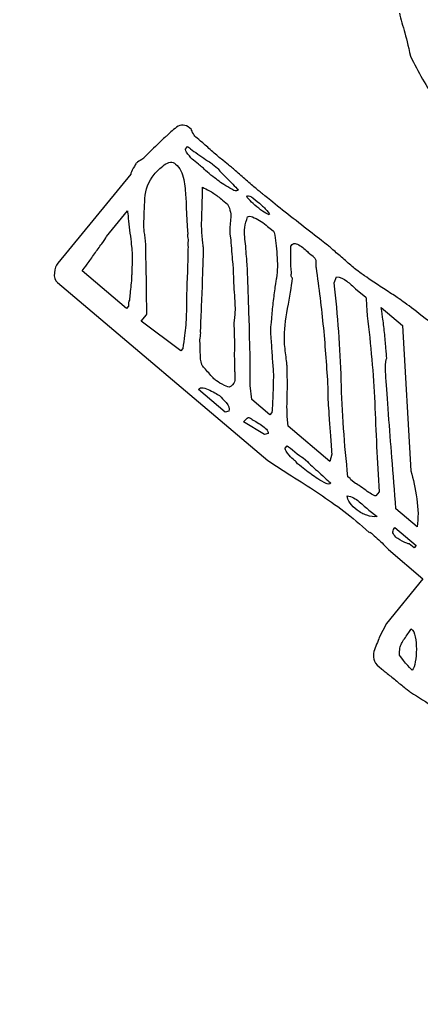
# Model space of a CAD drawing. Extents: x -2 to 298, y -310 to -70.
# Drawn here: x 220.3 to 223.46, y -159.84 to -152.18 of the extents above; entities that cross this region are included whole.
import ezdxf

# ---------------------------------------------------------------- set-up
doc = ezdxf.new("R2010")
doc.units = 0
doc.header["$MEASUREMENT"] = 0
doc.layers.add('ETCH', color=7, linetype='CONTINUOUS')

msp = doc.modelspace()

# ---------------------------------------------------------------- linework, layer by layer
at = {"layer": 'ETCH', "color": 7}
for points in [[(263.3775, -102.3157), (263.3775, -102.3157), (263.35, -102.3083), (263.35, -102.3083), (263.3944, -102.3367), (263.4289, -102.3636), (263.4685, -102.3913), (263.6456, -102.5352), (263.823, -102.6785), (263.9973, -102.8249), (264.6591, -103.5384), (263.6869, -103.7978), (261.3746, -103.42), (261.3746, -103.42), (261.348, -103.4154), (261.348, -103.4154), (261.348, -103.4154), (260.8482, -106.4746), (260.8482, -106.4746), (260.8482, -106.4746), (269.3376, -107.8615), (269.3376, -107.8615), (269.3441, -107.8682), (269.351, -107.8756), (269.3579, -107.8823), (274.6537, -119.1419), (276.7218, -132.0626), (274.5648, -145.2702), (268.8849, -180.0447), (236.091, -203.6299), (201.3169, -197.9502), (197.7474, -197.3675), (194.2975, -196.4946), (190.983, -195.3664), (190.983, -195.3664), (192.5102, -186.0169), (192.5102, -186.0169), (211.1037, -154.1618), (233.3418, -124.9195), (258.5789, -98.7781), (260.2429, -99.8797), (261.841, -101.0639), (263.3775, -102.3157)], [(225.3974, -126.2347), (225.3974, -126.2347), (225.4088, -126.2609), (225.4088, -126.2609), (225.3744, -126.2216), (225.3423, -126.1909), (225.3089, -126.1558), (225.1408, -126.0028), (224.9713, -125.849), (224.8011, -125.6988), (223.9956, -125.1515), (223.8861, -126.1516), (224.6071, -128.3811), (224.6071, -128.3811), (224.6154, -128.4065), (224.6154, -128.4065), (224.6154, -128.4065), (221.6657, -129.3613), (221.6657, -129.3613), (221.6657, -129.3613), (219.0185, -121.1774), (219.0185, -121.1774), (219.0099, -121.1718), (219.0023, -121.1659), (218.9947, -121.1604), (207.0661, -117.6185), (193.9809, -117.5179), (181.2489, -121.6375), (147.7247, -132.4848), (129.342, -168.4545), (140.1892, -201.978), (141.3025, -205.4193), (142.6845, -208.6991), (144.2987, -211.8055), (144.2987, -211.8055), (153.3123, -208.8891), (153.3123, -208.8891), (182.0065, -185.7144), (207.5691, -159.3293), (229.6177, -130.4461), (228.2775, -128.9675), (226.8661, -127.5657), (225.3974, -126.2347)]]:
    msp.add_open_spline(points, degree=3, knots=[0, 0, 0, 0, 1, 1, 1, 2, 2, 2, 3, 3, 3, 4, 4, 4, 5, 5, 5, 6, 6, 6, 7, 7, 7, 8, 8, 8, 9, 9, 9, 10, 10, 10, 11, 11, 11, 12, 12, 12, 13, 13, 13, 14, 14, 14, 14], dxfattribs=at)
at = {"layer": 'ETCH', "color": 1}
for points, knots in [([(224.4373, -149.5261), (224.4542, -149.5151), (224.4776, -149.4961), (224.5062, -149.4701), (224.5365, -149.4451), (224.5734, -149.4129), (224.6182, -149.3754), (224.6202, -149.3731), (224.6299, -149.3647), (224.6471, -149.3499), (224.6633, -149.3363), (224.686, -149.3194), (224.7136, -149.3008), (224.7411, -149.2825), (224.7718, -149.2646), (224.8059, -149.2486), (224.8407, -149.2324), (224.8762, -149.2214), (224.9124, -149.2155), (224.9182, -149.2128), (224.9296, -149.2067), (224.9465, -149.1968), (224.962, -149.1871), (224.9809, -149.178), (225.0026, -149.1668), (225.0243, -149.1558), (225.0433, -149.1454), (225.0598, -149.1353), (225.076, -149.1258), (225.087, -149.1198), (225.0932, -149.1177), (225.1394, -149.0912), (225.1894, -149.0703), (225.2434, -149.0567), (225.2982, -149.0417), (225.3527, -149.0295), (225.4054, -149.0202), (225.4591, -149.0109), (225.5122, -149.0031), (225.5659, -148.9964), (225.619, -148.9894), (225.6682, -148.9842), (225.7147, -148.9792), (225.8935, -148.9551), (226.0703, -148.9451), (226.2425, -148.9508), (226.4155, -148.9556), (226.5894, -148.9816), (226.7634, -149.0279), (226.9043, -149.0639), (227.028, -149.1025), (227.1351, -149.1434), (227.2419, -149.1835), (227.3419, -149.2307), (227.4369, -149.2817), (227.532, -149.3333), (227.6247, -149.3923), (227.7167, -149.4581), (227.8073, -149.5237), (227.9106, -149.6017), (228.0236, -149.694), (228.0236, -149.694), (228.2638, -149.8889), (228.2638, -149.8889), (228.363, -150.0153), (228.4525, -150.1405), (228.5311, -150.2642), (228.6093, -150.3882), (228.6761, -150.5159), (228.7319, -150.648), (228.7881, -150.7798), (228.8325, -150.9162), (228.8673, -151.0571), (228.9014, -151.1984), (228.9225, -151.3486), (228.9314, -151.5086), (228.9424, -151.6269), (228.9424, -151.7396), (228.9314, -151.8486), (228.9211, -151.9573), (228.9032, -152.0669), (228.8749, -152.1792), (228.8722, -152.1876), (228.8698, -152.2005), (228.866, -152.2171), (228.8632, -152.2339), (228.858, -152.252), (228.8525, -152.2693), (228.8467, -152.2882), (228.8415, -152.3046), (228.837, -152.3185), (228.8332, -152.3326), (228.8305, -152.3425), (228.8284, -152.3485), (228.8232, -152.355), (228.8112, -152.3719), (228.7943, -152.4005), (228.7771, -152.4291), (228.7661, -152.4448), (228.7633, -152.4494), (228.7623, -152.4593), (228.7602, -152.4796), (228.7592, -152.5099), (228.7571, -152.5404), (228.7568, -152.5588), (228.7578, -152.5669), (228.7561, -152.5688), (228.7509, -152.5771), (228.744, -152.5907), (228.7364, -152.6041), (228.7292, -152.6184), (228.7223, -152.6339), (228.7151, -152.6491), (228.7082, -152.6629), (228.7009, -152.6756), (228.6947, -152.688), (228.692, -152.6968), (228.693, -152.7002), (228.6878, -152.7104), (228.6768, -152.7331), (228.6599, -152.7698), (228.6427, -152.8048), (228.6251, -152.8439), (228.6065, -152.8856), (228.5876, -152.9266), (228.5683, -152.9652), (228.5511, -153.002), (228.5332, -153.0391), (228.5211, -153.0618), (228.5149, -153.0704), (228.507, -153.0923), (228.4877, -153.1283), (228.4563, -153.1776), (228.4257, -153.2268), (228.3916, -153.2787), (228.3537, -153.3333), (228.3158, -153.3881), (228.2813, -153.4402), (228.2483, -153.4897), (228.2152, -153.5386), (228.1914, -153.5753), (228.1766, -153.5984), (228.1766, -153.5984), (228.1456, -153.6368), (228.1456, -153.6368), (228.1363, -153.6476), (228.127, -153.658), (228.1163, -153.6693), (228.1056, -153.6799), (228.0977, -153.6888), (228.0925, -153.6954), (228.0519, -153.7403), (228.0157, -153.7815), (227.9823, -153.8177), (227.9489, -153.8547), (227.9089, -153.8898), (227.8645, -153.9241), (227.8007, -153.972), (227.7377, -154.0216), (227.6746, -154.0729), (227.6116, -154.1244), (227.5513, -154.177), (227.4945, -154.2299), (227.4759, -154.239), (227.4442, -154.2548), (227.3984, -154.2762), (227.3515, -154.2976), (227.3036, -154.3193), (227.2499, -154.3423), (227.1961, -154.3637), (227.1465, -154.3845), (227.099, -154.4032), (227.0521, -154.4216), (227.0201, -154.4335), (227.0004, -154.4392), (226.9905, -154.4423), (226.9615, -154.4467), (226.9136, -154.4517), (226.865, -154.4562), (226.8117, -154.4624), (226.7541, -154.4683), (226.6959, -154.4739), (226.6387, -154.4793), (226.5829, -154.4827), (226.5264, -154.4872), (226.4833, -154.49), (226.454, -154.4905), (226.4485, -154.4891), (226.4337, -154.4877), (226.4103, -154.4865), (226.3865, -154.485), (226.3586, -154.4831), (226.3273, -154.4803), (226.2966, -154.4781), (226.2649, -154.4755), (226.2343, -154.4739), (226.2039, -154.4719), (226.1784, -154.4705), (226.1598, -154.4686), (225.979, -154.4507), (225.8112, -154.4193), (225.6555, -154.3759), (225.4987, -154.3324), (225.3496, -154.2783), (225.2059, -154.2116), (225.0643, -154.1456), (224.9251, -154.069), (224.7887, -153.9813), (224.6533, -153.8938), (224.5169, -153.7956), (224.3825, -153.6867), (224.3825, -153.6867), (224.3698, -153.6761), (224.3698, -153.6761), (224.337, -153.6425), (224.2912, -153.5977), (224.2327, -153.541), (224.1741, -153.4849), (224.1155, -153.4287), (224.0576, -153.3734), (224.0008, -153.3178), (223.9488, -153.2671), (223.903, -153.2237), (223.8575, -153.1793), (223.8306, -153.1531), (223.8244, -153.1436), (223.7279, -153.0406), (223.6425, -152.933), (223.5688, -152.8227), (223.4964, -152.7123), (223.4296, -152.596), (223.37, -152.4729), (223.3521, -152.39), (223.3355, -152.3233), (223.3197, -152.2699), (223.3045, -152.2167), (223.2908, -152.1637), (223.2777, -152.1116), (223.266, -152.0588), (223.2532, -152.0004), (223.2408, -151.9346), (223.2281, -151.8703), (223.2153, -151.7849), (223.2022, -151.6783), (223.2074, -151.5589), (223.2205, -151.4373), (223.2425, -151.3151), (223.2635, -151.1918), (223.2935, -151.0719), (223.3318, -150.9555), (223.3703, -150.838), (223.4172, -150.7247), (223.474, -150.6165), (223.5295, -150.5076), (223.5963, -150.4106), (223.6749, -150.3242), (223.6811, -150.3157), (223.6928, -150.3014), (223.7093, -150.2811), (223.7259, -150.2611), (223.7438, -150.2384), (223.7652, -150.2151), (223.7862, -150.1912), (223.8058, -150.1691), (223.823, -150.1504), (223.8399, -150.1309), (223.853, -150.1171), (223.8595, -150.1083), (223.8678, -150.108), (223.8778, -150.1033), (223.8909, -150.0964), (223.9033, -150.0895), (223.9109, -150.0828), (223.9143, -150.0797), (223.9188, -150.0752), (223.925, -150.0639), (223.935, -150.048), (223.9453, -150.0308), (223.956, -150.0122), (223.9677, -149.9914), (223.9787, -149.9705), (223.9908, -149.9517), (224.0015, -149.9337), (224.0118, -149.9163), (224.0208, -149.9063), (224.0256, -149.9037), (224.0325, -149.8952), (224.0501, -149.8765), (224.078, -149.8479), (224.1076, -149.8195), (224.1386, -149.7897), (224.1731, -149.7574), (224.2082, -149.7254), (224.2392, -149.6965), (224.2695, -149.6682), (224.2991, -149.6412), (224.3174, -149.6241), (224.3246, -149.6198), (224.3246, -149.6198), (224.3508, -149.5881), (224.3508, -149.5881), (224.3508, -149.5881), (224.4373, -149.5261), (224.4373, -149.5261)], [0, 0, 0, 0, 1, 1, 1, 2, 2, 2, 3, 3, 3, 4, 4, 4, 5, 5, 5, 6, 6, 6, 7, 7, 7, 8, 8, 8, 9, 9, 9, 10, 10, 10, 11, 11, 11, 12, 12, 12, 13, 13, 13, 14, 14, 14, 15, 15, 15, 16, 16, 16, 17, 17, 17, 18, 18, 18, 19, 19, 19, 20, 20, 20, 21, 21, 21, 22, 22, 22, 23, 23, 23, 24, 24, 24, 25, 25, 25, 26, 26, 26, 27, 27, 27, 28, 28, 28, 29, 29, 29, 30, 30, 30, 31, 31, 31, 32, 32, 32, 33, 33, 33, 34, 34, 34, 35, 35, 35, 36, 36, 36, 37, 37, 37, 38, 38, 38, 39, 39, 39, 40, 40, 40, 41, 41, 41, 42, 42, 42, 43, 43, 43, 44, 44, 44, 45, 45, 45, 46, 46, 46, 47, 47, 47, 48, 48, 48, 49, 49, 49, 50, 50, 50, 51, 51, 51, 52, 52, 52, 53, 53, 53, 54, 54, 54, 55, 55, 55, 56, 56, 56, 57, 57, 57, 58, 58, 58, 59, 59, 59, 60, 60, 60, 61, 61, 61, 62, 62, 62, 63, 63, 63, 64, 64, 64, 65, 65, 65, 66, 66, 66, 67, 67, 67, 68, 68, 68, 69, 69, 69, 70, 70, 70, 71, 71, 71, 72, 72, 72, 73, 73, 73, 74, 74, 74, 75, 75, 75, 76, 76, 76, 77, 77, 77, 78, 78, 78, 79, 79, 79, 80, 80, 80, 81, 81, 81, 82, 82, 82, 83, 83, 83, 84, 84, 84, 85, 85, 85, 86, 86, 86, 87, 87, 87, 88, 88, 88, 89, 89, 89, 90, 90, 90, 91, 91, 91, 92, 92, 92, 93, 93, 93, 94, 94, 94, 95, 95, 95, 96, 96, 96, 97, 97, 97, 98, 98, 98, 99, 99, 99, 100, 100, 100, 101, 101, 101, 101]), ([(221.6502, -153.0484), (221.6512, -153.0563), (221.6574, -153.0666), (221.6657, -153.0821), (221.675, -153.0963), (221.6816, -153.1059), (221.686, -153.1093), (221.6971, -153.1173), (221.7143, -153.1326), (221.7394, -153.1541), (221.7642, -153.1762), (221.7915, -153.1998), (221.8183, -153.2242), (221.8469, -153.2484), (221.8724, -153.2709), (221.8965, -153.2902), (221.922, -153.3111), (221.9396, -153.3245), (221.9506, -153.3331), (221.9675, -153.3474), (221.9899, -153.367), (222.0171, -153.391), (222.0457, -153.4158), (222.0736, -153.4399), (222.1019, -153.4644), (222.1298, -153.4888), (222.1539, -153.5095), (222.1752, -153.5269), (222.1966, -153.5445), (222.2093, -153.5548), (222.2138, -153.5584), (222.2266, -153.5686), (222.2583, -153.5941), (222.3079, -153.6349), (222.3585, -153.6755), (222.413, -153.7188), (222.4715, -153.7646), (222.5311, -153.8097), (222.5842, -153.8528), (222.6365, -153.8929), (222.6872, -153.9317), (222.7192, -153.9574), (222.7313, -153.9673), (222.7385, -153.9727), (222.7544, -153.9861), (222.7781, -154.008), (222.8033, -154.0294), (222.8305, -154.053), (222.8598, -154.0786), (222.888, -154.1041), (222.9152, -154.1274), (222.9411, -154.1477), (222.9673, -154.1687), (222.9838, -154.1804), (222.9914, -154.1839), (222.9983, -154.1892), (223.0158, -154.202), (223.0469, -154.2238), (223.0775, -154.2447), (223.1099, -154.2666), (223.145, -154.2893), (223.1788, -154.312), (223.2119, -154.333), (223.2443, -154.3535), (223.2756, -154.3742), (223.2946, -154.3868), (223.3001, -154.3923), (223.3324, -154.4143), (223.3783, -154.4483), (223.4392, -154.4957), (223.5002, -154.5434), (223.5691, -154.5969), (223.6466, -154.6565), (223.7242, -154.7156), (223.8061, -154.7775), (223.8906, -154.8433), (223.9756, -154.9085), (224.0559, -154.9707), (224.1324, -155.0288), (224.2092, -155.088), (224.2781, -155.1395), (224.3395, -155.1866), (224.4008, -155.2329), (224.4476, -155.2682), (224.4773, -155.2925), (224.4773, -155.2925), (224.5231, -155.3135), (224.5231, -155.3135), (224.5868, -155.2274), (224.6571, -155.1378), (224.736, -155.0486), (224.8145, -154.9582), (224.8948, -154.8753), (224.9764, -154.8005), (224.9809, -154.8045), (224.9871, -154.8064), (224.9937, -154.8088), (225.0016, -154.8107), (225.0112, -154.815), (225.0257, -154.819), (225.0298, -154.8222), (225.0347, -154.819), (225.0391, -154.8088), (225.0436, -154.7981), (225.0467, -154.7964), (225.0474, -154.8043), (225.0671, -154.8204), (225.0994, -154.8433), (225.1446, -154.8746), (225.1897, -154.9065), (225.2414, -154.9433), (225.2996, -154.9849), (225.3575, -155.0269), (225.4178, -155.071), (225.4825, -155.1171), (225.5456, -155.1628), (225.6066, -155.2071), (225.6634, -155.2484), (225.722, -155.2904), (225.7736, -155.3283), (225.8205, -155.3614), (225.8653, -155.3948), (225.8984, -155.4181), (225.9197, -155.4319), (225.9197, -155.4319), (225.9552, -155.4611), (225.9552, -155.4611), (225.9907, -155.4899), (226.0138, -155.5261), (226.0248, -155.5681), (226.0348, -155.6091), (226.03, -155.6518), (226.0083, -155.6954), (225.9369, -155.7619), (225.876, -155.8392), (225.8246, -155.9286), (225.7736, -156.0179), (225.7185, -156.0988), (225.6596, -156.172), (225.6458, -156.1889), (225.6314, -156.2061), (225.6183, -156.2229), (225.6038, -156.2401), (225.5973, -156.2614), (225.5983, -156.2864), (225.5983, -156.2864), (225.6593, -156.3362), (225.6593, -156.3362), (225.8198, -156.4737), (225.9862, -156.5992), (226.1554, -156.7119), (226.3255, -156.8257), (226.4909, -156.9506), (226.6528, -157.0884), (226.6611, -157.095), (226.6763, -157.1079), (226.6969, -157.1253), (226.7183, -157.142), (226.7403, -157.1618), (226.7648, -157.1825), (226.7889, -157.2032), (226.8106, -157.2231), (226.8323, -157.2426), (226.854, -157.2615), (226.8688, -157.2753), (226.8781, -157.2822), (226.893, -157.2977), (226.8943, -157.3191), (226.8816, -157.3463), (226.8682, -157.373), (226.8313, -157.4109), (226.7703, -157.4605), (226.7596, -157.477), (226.7424, -157.5039), (226.7173, -157.5416), (226.6918, -157.5799), (226.6652, -157.6191), (226.6391, -157.6615), (226.6111, -157.7032), (226.5863, -157.7425), (226.5615, -157.7797), (226.5374, -157.8169), (226.5205, -157.8417), (226.513, -157.856), (226.5068, -157.8629), (226.4919, -157.8798), (226.4675, -157.9077), (226.4434, -157.9363), (226.4186, -157.9656), (226.392, -157.9978), (226.3665, -158.0298), (226.3417, -158.0591), (226.3183, -158.0868), (226.2939, -158.1135), (226.2801, -158.1283), (226.2766, -158.133), (226.2766, -158.133), (226.246, -158.1712), (226.246, -158.1712), (226.2356, -158.1845), (226.2194, -158.2031), (226.1984, -158.2277), (226.176, -158.2529), (226.1529, -158.2766), (226.1302, -158.3009), (226.1047, -158.3287), (226.0768, -158.3583), (226.0499, -158.3886), (226.0499, -158.3886), (225.9821, -158.3927), (225.9821, -158.3927), (225.9759, -158.3874), (225.9669, -158.3784), (225.9542, -158.3652), (225.9425, -158.3512), (225.9297, -158.3376), (225.9163, -158.3235), (225.9035, -158.3094), (225.8901, -158.2961), (225.8773, -158.2834), (225.8642, -158.2708), (225.8536, -158.2636), (225.8453, -158.2605), (225.8377, -158.2613), (225.8274, -158.2603), (225.8153, -158.2577), (225.8036, -158.2549), (225.796, -158.2524), (225.7916, -158.2489), (225.6975, -158.19), (225.6072, -158.1299), (225.5232, -158.0686), (225.4384, -158.0065), (225.3489, -157.9382), (225.2552, -157.8617), (225.2314, -157.8424), (225.1973, -157.8155), (225.1525, -157.7811), (225.1077, -157.7473), (225.0591, -157.7085), (225.005, -157.6663), (224.9506, -157.6245), (224.8951, -157.5804), (224.8386, -157.5375), (224.7821, -157.4936), (224.7315, -157.4512), (224.686, -157.4111), (224.674, -157.4006), (224.6616, -157.3964), (224.6516, -157.398), (224.6409, -157.4009), (224.6302, -157.4062), (224.6202, -157.4181), (224.6089, -157.4285), (224.5999, -157.4412), (224.593, -157.4543), (224.5858, -157.4677), (224.5782, -157.4793), (224.5713, -157.4875), (224.5713, -157.4875), (224.5603, -157.4999), (224.5603, -157.4999), (224.5258, -157.5862), (224.4831, -157.661), (224.4314, -157.7247), (224.3798, -157.7888), (224.3233, -157.8589), (224.263, -157.9333), (224.2575, -157.9395), (224.2488, -157.9485), (224.2375, -157.96), (224.2265, -157.9718), (224.2158, -157.9845), (224.2051, -157.9976), (224.1913, -158.0107), (224.1765, -158.0274), (224.1603, -158.0467), (224.1603, -158.0467), (224.0359, -157.9773), (224.0359, -157.9773), (223.9226, -157.8892), (223.8165, -157.8016), (223.7152, -157.7146), (223.6146, -157.6269), (223.4995, -157.5453), (223.3697, -157.4688), (223.3659, -157.4657), (223.3521, -157.4541), (223.3287, -157.435), (223.3045, -157.4167), (223.2794, -157.3964), (223.2532, -157.3742), (223.2267, -157.3525), (223.2019, -157.3329), (223.1795, -157.3143), (223.1571, -157.2962), (223.1443, -157.2864), (223.1416, -157.2845), (223.1416, -157.2845), (223.1237, -157.2688), (223.1237, -157.2688), (223.0999, -157.2498), (223.0861, -157.23), (223.0816, -157.2094), (223.0775, -157.188), (223.0782, -157.168), (223.083, -157.1485), (223.0878, -157.1294), (223.0944, -157.1107), (223.1037, -157.0905), (223.112, -157.0714), (223.1199, -157.0538), (223.1251, -157.0373), (223.1251, -157.0373), (223.1816, -156.9284), (223.1816, -156.9284), (223.1816, -156.9284), (223.4672, -156.5767), (223.4672, -156.5767), (223.4672, -156.5767), (223.1974, -156.3464), (223.1974, -156.3464), (223.1929, -156.3431), (223.1836, -156.3343), (223.1685, -156.3186), (223.1547, -156.3035), (223.1399, -156.2878), (223.122, -156.2723), (223.1047, -156.2568), (223.0885, -156.2423), (223.0751, -156.2284), (223.0606, -156.2158), (223.051, -156.2098), (223.0451, -156.2129), (222.9762, -156.1495), (222.9101, -156.0938), (222.8463, -156.0461), (222.7826, -155.9977), (222.7189, -155.9528), (222.6565, -155.9111), (222.5935, -155.8683), (222.5277, -155.8263), (222.4608, -155.7843), (222.3943, -155.7423), (222.3234, -155.6966), (222.2507, -155.6475), (222.2507, -155.6475), (220.6001, -154.2514), (220.6001, -154.2514), (220.5791, -154.2349), (220.5702, -154.2087), (220.5747, -154.1754), (220.5791, -154.1412), (220.5881, -154.1162), (220.6019, -154.0989), (220.6019, -154.0989), (221.1738, -153.3996), (221.1738, -153.3996), (221.1751, -153.3899), (221.1827, -153.3746), (221.1941, -153.3526), (221.2075, -153.3309), (221.2144, -153.3179), (221.2178, -153.3138), (221.2213, -153.309), (221.232, -153.3011), (221.2495, -153.2914), (221.2664, -153.2809), (221.2771, -153.273), (221.2809, -153.2685), (221.2857, -153.2621), (221.2971, -153.2509), (221.314, -153.2351), (221.3308, -153.2182), (221.3488, -153.2005), (221.3674, -153.182), (221.3856, -153.1633), (221.4035, -153.1459), (221.4204, -153.13), (221.4376, -153.113), (221.4476, -153.1038), (221.4542, -153.1012), (221.4749, -153.0792), (221.5014, -153.0559), (221.5341, -153.0311), (221.5668, -153.006), (221.6013, -153.0084), (221.6385, -153.0379), (221.6385, -153.0379), (221.6502, -153.0484), (221.6502, -153.0484)], [0, 0, 0, 0, 1, 1, 1, 2, 2, 2, 3, 3, 3, 4, 4, 4, 5, 5, 5, 6, 6, 6, 7, 7, 7, 8, 8, 8, 9, 9, 9, 10, 10, 10, 11, 11, 11, 12, 12, 12, 13, 13, 13, 14, 14, 14, 15, 15, 15, 16, 16, 16, 17, 17, 17, 18, 18, 18, 19, 19, 19, 20, 20, 20, 21, 21, 21, 22, 22, 22, 23, 23, 23, 24, 24, 24, 25, 25, 25, 26, 26, 26, 27, 27, 27, 28, 28, 28, 29, 29, 29, 30, 30, 30, 31, 31, 31, 32, 32, 32, 33, 33, 33, 34, 34, 34, 35, 35, 35, 36, 36, 36, 37, 37, 37, 38, 38, 38, 39, 39, 39, 40, 40, 40, 41, 41, 41, 42, 42, 42, 43, 43, 43, 44, 44, 44, 45, 45, 45, 46, 46, 46, 47, 47, 47, 48, 48, 48, 49, 49, 49, 50, 50, 50, 51, 51, 51, 52, 52, 52, 53, 53, 53, 54, 54, 54, 55, 55, 55, 56, 56, 56, 57, 57, 57, 58, 58, 58, 59, 59, 59, 60, 60, 60, 61, 61, 61, 62, 62, 62, 63, 63, 63, 64, 64, 64, 65, 65, 65, 66, 66, 66, 67, 67, 67, 68, 68, 68, 69, 69, 69, 70, 70, 70, 71, 71, 71, 72, 72, 72, 73, 73, 73, 74, 74, 74, 75, 75, 75, 76, 76, 76, 77, 77, 77, 78, 78, 78, 79, 79, 79, 80, 80, 80, 81, 81, 81, 82, 82, 82, 83, 83, 83, 84, 84, 84, 85, 85, 85, 86, 86, 86, 87, 87, 87, 88, 88, 88, 89, 89, 89, 90, 90, 90, 91, 91, 91, 92, 92, 92, 93, 93, 93, 94, 94, 94, 95, 95, 95, 96, 96, 96, 97, 97, 97, 98, 98, 98, 99, 99, 99, 100, 100, 100, 101, 101, 101, 102, 102, 102, 103, 103, 103, 104, 104, 104, 105, 105, 105, 106, 106, 106, 107, 107, 107, 108, 108, 108, 109, 109, 109, 110, 110, 110, 111, 111, 111, 112, 112, 112, 113, 113, 113, 114, 114, 114, 115, 115, 115, 116, 116, 116, 117, 117, 117, 118, 118, 118, 119, 119, 119, 120, 120, 120, 121, 121, 121, 122, 122, 122, 123, 123, 123, 124, 124, 124, 125, 125, 125, 126, 126, 126, 127, 127, 127, 128, 128, 128, 129, 129, 129, 130, 130, 130, 130]), ([(221.817, -153.3214), (221.8104, -153.3161), (221.798, -153.3073), (221.7773, -153.2945), (221.7574, -153.2816), (221.737, -153.2676), (221.7157, -153.2528), (221.695, -153.2368), (221.675, -153.2234), (221.6568, -153.2101), (221.6388, -153.1972), (221.6268, -153.1884), (221.6206, -153.1826), (221.6206, -153.1826), (221.6044, -153.202), (221.6044, -153.202), (221.6013, -153.2062), (221.6071, -153.2198), (221.6237, -153.2415), (221.6399, -153.2628), (221.6543, -153.2797), (221.6671, -153.2902), (221.6671, -153.2902), (221.7053, -153.321), (221.7053, -153.321), (221.7164, -153.3297), (221.727, -153.3383), (221.7374, -153.3472), (221.7484, -153.3557), (221.756, -153.3634), (221.7608, -153.3712), (221.8011, -153.4037), (221.8366, -153.4322), (221.8679, -153.4552), (221.8983, -153.478), (221.9379, -153.5023), (221.9847, -153.5265), (221.9896, -153.5295), (221.9958, -153.5314), (222.0037, -153.5309), (222.0109, -153.53), (222.0168, -153.5265), (222.0206, -153.5231), (222.0133, -153.5179), (222.003, -153.5069), (221.9871, -153.4912), (221.972, -153.4752), (221.9551, -153.4575), (221.9358, -153.4392), (221.9169, -153.421), (221.9007, -153.4032), (221.8852, -153.3875), (221.87, -153.371), (221.8593, -153.36), (221.8555, -153.3521), (221.8555, -153.3521), (221.817, -153.3214), (221.817, -153.3214)], [0, 0, 0, 0, 1, 1, 1, 2, 2, 2, 3, 3, 3, 4, 4, 4, 5, 5, 5, 6, 6, 6, 7, 7, 7, 8, 8, 8, 9, 9, 9, 10, 10, 10, 11, 11, 11, 12, 12, 12, 13, 13, 13, 14, 14, 14, 15, 15, 15, 16, 16, 16, 17, 17, 17, 18, 18, 18, 19, 19, 19, 19]), ([(221.5262, -153.3198), (221.5007, -153.2988), (221.4718, -153.3011), (221.4376, -153.3272), (221.4046, -153.3531), (221.3777, -153.3781), (221.3591, -153.4013), (221.3143, -153.4568), (221.2888, -153.5202), (221.2854, -153.5903), (221.2806, -153.6616), (221.2785, -153.7302), (221.2774, -153.7965), (221.2774, -153.8003), (221.2774, -153.8087), (221.2781, -153.8214), (221.2792, -153.834), (221.2799, -153.8476), (221.2823, -153.8624), (221.2847, -153.8759), (221.2871, -153.891), (221.2881, -153.9038), (221.2899, -153.9179), (221.2909, -153.9265), (221.2912, -153.9296), (221.2919, -153.9732), (221.293, -154.0259), (221.2943, -154.0891), (221.2967, -154.1532), (221.2971, -154.2144), (221.2971, -154.275), (221.2978, -154.336), (221.2995, -154.3883), (221.2995, -154.4338), (221.3002, -154.4786), (221.3005, -154.5015), (221.2981, -154.5041), (221.2981, -154.5041), (221.2564, -154.5551), (221.2564, -154.5551), (221.2564, -154.5551), (221.5686, -154.7871), (221.5686, -154.7871), (221.5686, -154.7871), (221.5837, -154.7678), (221.5837, -154.7678), (221.5879, -154.7322), (221.592, -154.6982), (221.5972, -154.6662), (221.6003, -154.6407), (221.603, -154.6133), (221.6058, -154.583), (221.6085, -154.5535), (221.6092, -154.5298), (221.6099, -154.5125), (221.6102, -154.4984), (221.6113, -154.4665), (221.6113, -154.4157), (221.6127, -154.3642), (221.6133, -154.3084), (221.6154, -154.2469), (221.6185, -154.1846), (221.6206, -154.1243), (221.6223, -154.0657), (221.624, -154.0071), (221.624, -153.9632), (221.6233, -153.9339), (221.6264, -153.9296), (221.6261, -153.9189), (221.6226, -153.9017), (221.6185, -153.8841), (221.6185, -153.873), (221.622, -153.8697), (221.622, -153.8614), (221.6199, -153.8433), (221.6178, -153.8152), (221.6158, -153.7877), (221.614, -153.7563), (221.612, -153.7236), (221.6113, -153.6905), (221.6099, -153.6594), (221.6092, -153.6304), (221.6075, -153.601), (221.6071, -153.5848), (221.6065, -153.5806), (221.6037, -153.5362), (221.5982, -153.4892), (221.5903, -153.4401), (221.5823, -153.3912), (221.561, -153.3503), (221.5262, -153.3198)], [0, 0, 0, 0, 1, 1, 1, 2, 2, 2, 3, 3, 3, 4, 4, 4, 5, 5, 5, 6, 6, 6, 7, 7, 7, 8, 8, 8, 9, 9, 9, 10, 10, 10, 11, 11, 11, 12, 12, 12, 13, 13, 13, 14, 14, 14, 15, 15, 15, 16, 16, 16, 17, 17, 17, 18, 18, 18, 19, 19, 19, 20, 20, 20, 21, 21, 21, 22, 22, 22, 23, 23, 23, 24, 24, 24, 25, 25, 25, 26, 26, 26, 27, 27, 27, 28, 28, 28, 29, 29, 29, 30, 30, 30, 30]), ([(221.8958, -153.603), (221.8704, -153.5825), (221.8469, -153.5644), (221.8252, -153.55), (221.8032, -153.5358), (221.7739, -153.52), (221.7387, -153.5017), (221.7381, -153.5117), (221.737, -153.5315), (221.737, -153.5617), (221.7363, -153.5905), (221.7343, -153.6211), (221.7339, -153.6525), (221.7336, -153.6836), (221.7336, -153.714), (221.7315, -153.7431), (221.7315, -153.7725), (221.7298, -153.7922), (221.7294, -153.8025), (221.7301, -153.8059), (221.7312, -153.8175), (221.7315, -153.8356), (221.7319, -153.8549), (221.7339, -153.8731), (221.7356, -153.8928), (221.737, -153.9119), (221.7394, -153.9289), (221.7412, -153.9446), (221.7429, -153.9601), (221.7439, -153.9696), (221.7446, -153.9739), (221.746, -153.9851), (221.7453, -154.0195), (221.7436, -154.0764), (221.7412, -154.1334), (221.7391, -154.1966), (221.7374, -154.2674), (221.7343, -154.3387), (221.7319, -154.4087), (221.7284, -154.4781), (221.7246, -154.5482), (221.7232, -154.6028), (221.7229, -154.6414), (221.7239, -154.6493), (221.7229, -154.6638), (221.7188, -154.6862), (221.7146, -154.7075), (221.716, -154.7203), (221.7198, -154.7241), (221.7177, -154.7473), (221.7198, -154.7809), (221.7208, -154.8235), (221.7236, -154.8663), (221.7277, -154.8891), (221.7319, -154.8927), (221.7325, -154.897), (221.7367, -154.9041), (221.746, -154.9149), (221.7553, -154.9258), (221.7656, -154.9377), (221.7777, -154.9514), (221.7897, -154.964), (221.8014, -154.9774), (221.8121, -154.99), (221.8235, -155.0026), (221.8318, -155.0114), (221.8383, -155.0162), (221.849, -155.0255), (221.8662, -155.0364), (221.8924, -155.0495), (221.9165, -155.0619), (221.9351, -155.0696), (221.9472, -155.0722), (221.9472, -155.0722), (221.9634, -155.0648), (221.9634, -155.0648), (221.9796, -155.0493), (221.9885, -155.0343), (221.9902, -155.0193), (221.9913, -155.0048), (221.9909, -154.9828), (221.9906, -154.954), (221.9896, -154.9463), (221.9892, -154.9239), (221.9885, -154.888), (221.9875, -154.8515), (221.9865, -154.8129), (221.9878, -154.7702), (221.9878, -154.7285), (221.9882, -154.6896), (221.9861, -154.6533), (221.9858, -154.6173), (221.9847, -154.5954), (221.9844, -154.5876), (221.983, -154.5799), (221.9844, -154.5594), (221.9875, -154.5239), (221.9916, -154.4898), (221.9933, -154.4677), (221.9937, -154.4578), (221.9927, -154.4464), (221.992, -154.4266), (221.9913, -154.3966), (221.9896, -154.3677), (221.9878, -154.3361), (221.9847, -154.3017), (221.9827, -154.2674), (221.9806, -154.2354), (221.9796, -154.2044), (221.9782, -154.173), (221.9782, -154.1501), (221.9778, -154.1372), (221.9782, -154.1291), (221.9754, -154.1131), (221.9737, -154.0878), (221.9706, -154.0629), (221.9678, -154.0345), (221.9661, -154.0049), (221.9644, -153.9746), (221.9616, -153.9465), (221.9589, -153.9189), (221.9561, -153.8917), (221.9544, -153.8764), (221.953, -153.8726), (221.951, -153.8318), (221.953, -153.7927), (221.9582, -153.755), (221.9647, -153.7171), (221.9565, -153.6773), (221.9341, -153.6344), (221.9341, -153.6344), (221.8958, -153.603), (221.8958, -153.603)], [0, 0, 0, 0, 1, 1, 1, 2, 2, 2, 3, 3, 3, 4, 4, 4, 5, 5, 5, 6, 6, 6, 7, 7, 7, 8, 8, 8, 9, 9, 9, 10, 10, 10, 11, 11, 11, 12, 12, 12, 13, 13, 13, 14, 14, 14, 15, 15, 15, 16, 16, 16, 17, 17, 17, 18, 18, 18, 19, 19, 19, 20, 20, 20, 21, 21, 21, 22, 22, 22, 23, 23, 23, 24, 24, 24, 25, 25, 25, 26, 26, 26, 27, 27, 27, 28, 28, 28, 29, 29, 29, 30, 30, 30, 31, 31, 31, 32, 32, 32, 33, 33, 33, 34, 34, 34, 35, 35, 35, 36, 36, 36, 37, 37, 37, 38, 38, 38, 39, 39, 39, 40, 40, 40, 41, 41, 41, 42, 42, 42, 43, 43, 43, 44, 44, 44, 44]), ([(222.26, -153.7181), (222.2658, -153.715), (222.26, -153.7045), (222.2435, -153.6857), (222.2273, -153.6664), (222.2069, -153.6473), (222.1849, -153.6275), (222.1618, -153.607), (222.1404, -153.5913), (222.1215, -153.5782), (222.1012, -153.5655), (222.0891, -153.565), (222.0867, -153.5774), (222.0874, -153.5813), (222.0953, -153.5906), (222.1105, -153.6072), (222.1263, -153.6228), (222.1435, -153.639), (222.1639, -153.6556), (222.1842, -153.6723), (222.2038, -153.6862), (222.2224, -153.6983), (222.2414, -153.7097), (222.2541, -153.7162), (222.26, -153.7181)], [0, 0, 0, 0, 1, 1, 1, 2, 2, 2, 3, 3, 3, 4, 4, 4, 5, 5, 5, 6, 6, 6, 7, 7, 7, 8, 8, 8, 8]), ([(221.1562, -154.4367), (221.1555, -154.429), (221.1555, -154.4205), (221.1565, -154.4104), (221.1576, -154.4007), (221.1603, -154.3938), (221.1634, -154.3892), (221.1648, -154.3832), (221.1665, -154.3699), (221.1679, -154.3504), (221.1696, -154.331), (221.1724, -154.3098), (221.1744, -154.2864), (221.1765, -154.2645), (221.1789, -154.2424), (221.18, -154.2218), (221.1806, -154.2009), (221.1813, -154.1882), (221.1824, -154.1816), (221.1817, -154.1744), (221.1824, -154.1608), (221.1831, -154.1427), (221.1837, -154.1238), (221.1848, -154.1038), (221.1855, -154.0833), (221.1862, -154.0629), (221.1862, -154.0431), (221.1858, -154.0247), (221.1837, -154.0058), (221.1841, -153.9951), (221.1831, -153.9909), (221.182, -153.9794), (221.1793, -153.9591), (221.1772, -153.9307), (221.1738, -153.9017), (221.1689, -153.8712), (221.1655, -153.8392), (221.1617, -153.8071), (221.1576, -153.7767), (221.1548, -153.7475), (221.1517, -153.7188), (221.1507, -153.699), (221.1483, -153.6871), (221.1483, -153.6871), (220.985, -153.8893), (220.985, -153.8893), (220.9784, -153.9012), (220.9657, -153.92), (220.9467, -153.9455), (220.9278, -153.9713), (220.9085, -153.9978), (220.8892, -154.0263), (220.8696, -154.0542), (220.8513, -154.0807), (220.8334, -154.1051), (220.8151, -154.1301), (220.8017, -154.1474), (220.7931, -154.1577), (220.7931, -154.1577), (221.1407, -154.4557), (221.1407, -154.4557), (221.1407, -154.4557), (221.1562, -154.4367), (221.1562, -154.4367)], [0, 0, 0, 0, 1, 1, 1, 2, 2, 2, 3, 3, 3, 4, 4, 4, 5, 5, 5, 6, 6, 6, 7, 7, 7, 8, 8, 8, 9, 9, 9, 10, 10, 10, 11, 11, 11, 12, 12, 12, 13, 13, 13, 14, 14, 14, 15, 15, 15, 16, 16, 16, 17, 17, 17, 18, 18, 18, 19, 19, 19, 20, 20, 20, 21, 21, 21, 21]), ([(222.2782, -153.833), (222.2672, -153.8242), (222.2524, -153.8132), (222.2366, -153.7992), (222.2186, -153.7856), (222.2018, -153.7729), (222.1839, -153.7622), (222.1663, -153.752), (222.1487, -153.7424), (222.1311, -153.7357), (222.1136, -153.7284), (222.1005, -153.7283), (222.0915, -153.735), (222.0709, -153.7923), (222.0626, -153.8445), (222.0691, -153.8914), (222.074, -153.9389), (222.0795, -153.9906), (222.0829, -154.0469), (222.0857, -154.0628), (222.0864, -154.0953), (222.0895, -154.1474), (222.0919, -154.199), (222.0946, -154.26), (222.097, -154.3315), (222.0988, -154.4023), (222.1015, -154.4767), (222.1046, -154.5549), (222.106, -154.6326), (222.1077, -154.7058), (222.1101, -154.774), (222.1108, -154.8426), (222.1119, -154.9022), (222.1122, -154.9542), (222.1125, -155.0059), (222.1125, -155.0407), (222.1122, -155.0581), (222.1122, -155.0581), (222.1236, -155.1685), (222.1236, -155.1685), (222.1236, -155.1685), (222.2658, -155.2892), (222.2658, -155.2892), (222.2658, -155.2892), (222.2814, -155.2701), (222.2814, -155.2701), (222.2831, -155.2677), (222.2838, -155.256), (222.2851, -155.2353), (222.2862, -155.2146), (222.2876, -155.1902), (222.2889, -155.1611), (222.2903, -155.1325), (222.2907, -155.1034), (222.2917, -155.0734), (222.2913, -155.0424), (222.292, -155.0176), (222.2948, -154.9986), (222.2951, -154.9886), (222.2941, -154.9645), (222.2913, -154.9266), (222.2882, -154.8891), (222.2851, -154.8476), (222.2824, -154.8031), (222.2793, -154.7587), (222.2769, -154.7172), (222.2738, -154.6789), (222.2714, -154.6414), (222.27, -154.6176), (222.2714, -154.608), (222.272, -154.5978), (222.2738, -154.5733), (222.2779, -154.5339), (222.2817, -154.4948), (222.2858, -154.4528), (222.2907, -154.4094), (222.2962, -154.3659), (222.301, -154.3246), (222.3062, -154.2864), (222.311, -154.2473), (222.3141, -154.224), (222.3172, -154.2156), (222.3265, -154.1582), (222.3272, -154.0977), (222.322, -154.0331), (222.3172, -153.9691), (222.3103, -153.9105), (222.3006, -153.8573), (222.3003, -153.8533), (222.2979, -153.8494), (222.2941, -153.8459), (222.2941, -153.8459), (222.2782, -153.833), (222.2782, -153.833)], [0, 0, 0, 0, 1, 1, 1, 2, 2, 2, 3, 3, 3, 4, 4, 4, 5, 5, 5, 6, 6, 6, 7, 7, 7, 8, 8, 8, 9, 9, 9, 10, 10, 10, 11, 11, 11, 12, 12, 12, 13, 13, 13, 14, 14, 14, 15, 15, 15, 16, 16, 16, 17, 17, 17, 18, 18, 18, 19, 19, 19, 20, 20, 20, 21, 21, 21, 22, 22, 22, 23, 23, 23, 24, 24, 24, 25, 25, 25, 26, 26, 26, 27, 27, 27, 28, 28, 28, 29, 29, 29, 30, 30, 30, 31, 31, 31, 31]), ([(222.5794, -154.0245), (222.5731, -154.019), (222.5638, -154.0111), (222.5521, -153.9996), (222.5397, -153.988), (222.528, -153.9775), (222.5139, -153.9682), (222.5001, -153.9589), (222.4863, -153.9512), (222.4732, -153.9458), (222.4595, -153.9408), (222.4498, -153.9424), (222.4426, -153.9505), (222.4426, -153.9505), (222.4319, -153.9637), (222.4319, -153.9637), (222.4316, -153.9741), (222.4309, -153.9885), (222.4312, -154.0102), (222.4312, -154.0318), (222.4312, -154.0536), (222.4305, -154.076), (222.4302, -154.0988), (222.4309, -154.1203), (222.4333, -154.1393), (222.4347, -154.1587), (222.4367, -154.1722), (222.4374, -154.1797), (222.4333, -154.1844), (222.4329, -154.1908), (222.4347, -154.1994), (222.4367, -154.2075), (222.4398, -154.2137), (222.444, -154.2175), (222.4353, -154.2852), (222.4223, -154.364), (222.4054, -154.4545), (222.3888, -154.5444), (222.3806, -154.6276), (222.3806, -154.702), (222.3806, -154.7056), (222.3816, -154.7177), (222.3823, -154.7378), (222.3837, -154.7587), (222.3861, -154.7802), (222.3892, -154.8024), (222.3926, -154.8238), (222.395, -154.8446), (222.3971, -154.8644), (222.3995, -154.8836), (222.4009, -154.897), (222.4012, -154.9051), (222.404, -154.9849), (222.404, -155.0534), (222.4033, -155.1096), (222.4006, -155.1666), (222.3999, -155.2317), (222.4019, -155.3035), (222.4019, -155.3035), (222.4099, -155.3793), (222.4099, -155.3793), (222.4099, -155.3793), (222.7368, -155.6553), (222.7368, -155.6553), (222.7368, -155.6553), (222.7523, -155.5986), (222.7523, -155.5986), (222.7488, -155.5457), (222.7454, -155.4951), (222.7423, -155.447), (222.7378, -155.4048), (222.7347, -155.3617), (222.7316, -155.3195), (222.7296, -155.2768), (222.7268, -155.2412), (222.7234, -155.2146), (222.7237, -155.2064), (222.7223, -155.1838), (222.7216, -155.1459), (222.7199, -155.1078), (222.7203, -155.0841), (222.7209, -155.0737), (222.7127, -154.9178), (222.7006, -154.763), (222.6861, -154.6071), (222.6706, -154.4514), (222.6514, -154.2931), (222.6286, -154.1339), (222.6279, -154.126), (222.6279, -154.1134), (222.6279, -154.096), (222.6279, -154.0786), (222.6255, -154.0678), (222.6221, -154.0645), (222.6166, -154.0566), (222.611, -154.0495), (222.6055, -154.0445), (222.6055, -154.0445), (222.5794, -154.0245), (222.5794, -154.0245)], [0, 0, 0, 0, 1, 1, 1, 2, 2, 2, 3, 3, 3, 4, 4, 4, 5, 5, 5, 6, 6, 6, 7, 7, 7, 8, 8, 8, 9, 9, 9, 10, 10, 10, 11, 11, 11, 12, 12, 12, 13, 13, 13, 14, 14, 14, 15, 15, 15, 16, 16, 16, 17, 17, 17, 18, 18, 18, 19, 19, 19, 20, 20, 20, 21, 21, 21, 22, 22, 22, 23, 23, 23, 24, 24, 24, 25, 25, 25, 26, 26, 26, 27, 27, 27, 28, 28, 28, 29, 29, 29, 30, 30, 30, 31, 31, 31, 32, 32, 32, 33, 33, 33, 33]), ([(222.9394, -154.3005), (222.9177, -154.279), (222.8942, -154.2586), (222.8698, -154.239), (222.8457, -154.2185), (222.8181, -154.208), (222.7888, -154.2049), (222.7888, -154.2049), (222.7702, -154.254), (222.7702, -154.254), (222.8009, -154.5087), (222.8198, -154.7625), (222.8264, -155.0165), (222.8336, -155.2696), (222.8512, -155.5219), (222.8791, -155.7755), (222.8791, -155.7755), (222.8953, -155.7891), (222.8953, -155.7891), (222.8997, -155.7924), (222.9022, -155.796), (222.9022, -155.7996), (222.9022, -155.7996), (222.9376, -155.8282), (222.9376, -155.8282), (222.9473, -155.8332), (222.9614, -155.8418), (222.98, -155.8547), (222.9983, -155.8673), (223.0145, -155.8797), (223.0303, -155.8904), (223.0475, -155.9013), (223.0617, -155.9106), (223.0751, -155.9181), (223.0882, -155.9255), (223.0954, -155.9283), (223.0975, -155.9257), (223.0975, -155.9257), (223.123, -155.8937), (223.123, -155.8937), (223.1099, -155.6529), (223.0982, -155.4195), (223.0889, -155.1941), (223.0785, -154.9683), (223.0589, -154.7408), (223.0293, -154.5112), (223.0293, -154.4967), (223.0282, -154.4722), (223.0251, -154.4364), (223.0231, -154.4004), (223.0214, -154.377), (223.0196, -154.3658), (223.0196, -154.3658), (222.9394, -154.3005), (222.9394, -154.3005)], [0, 0, 0, 0, 1, 1, 1, 2, 2, 2, 3, 3, 3, 4, 4, 4, 5, 5, 5, 6, 6, 6, 7, 7, 7, 8, 8, 8, 9, 9, 9, 10, 10, 10, 11, 11, 11, 12, 12, 12, 13, 13, 13, 14, 14, 14, 15, 15, 15, 16, 16, 16, 17, 17, 17, 18, 18, 18, 18]), ([(223.1395, -154.4466), (223.1426, -154.4598), (223.1471, -154.4853), (223.1516, -154.5232), (223.1564, -154.5606), (223.1612, -154.6014), (223.1664, -154.6441), (223.1698, -154.6856), (223.174, -154.7261), (223.1771, -154.7639), (223.1802, -154.8019), (223.1822, -154.8284), (223.184, -154.8433), (223.1771, -154.8565), (223.174, -154.8827), (223.174, -154.9239), (223.1754, -154.9649), (223.175, -154.9895), (223.1767, -154.9973), (223.1819, -155.0724), (223.1891, -155.1688), (223.1981, -155.2849), (223.206, -155.4019), (223.2146, -155.5149), (223.2246, -155.6253), (223.2356, -155.7552), (223.2463, -155.8892), (223.2542, -156.0272), (223.2542, -156.0272), (223.4227, -156.1681), (223.4227, -156.1681), (223.432, -156.1024), (223.4317, -156.0291), (223.4189, -155.9483), (223.4072, -155.8675), (223.3914, -155.7951), (223.3731, -155.7297), (223.3731, -155.7297), (223.307, -154.5876), (223.307, -154.5876), (223.307, -154.5876), (223.1395, -154.4466), (223.1395, -154.4466)], [0, 0, 0, 0, 1, 1, 1, 2, 2, 2, 3, 3, 3, 4, 4, 4, 5, 5, 5, 6, 6, 6, 7, 7, 7, 8, 8, 8, 9, 9, 9, 10, 10, 10, 11, 11, 11, 12, 12, 12, 13, 13, 13, 14, 14, 14, 14]), ([(221.8755, -155.1418), (221.871, -155.1382), (221.8614, -155.1321), (221.8449, -155.1228), (221.8297, -155.1139), (221.8128, -155.1047), (221.7959, -155.096), (221.777, -155.0868), (221.7601, -155.081), (221.7432, -155.0777), (221.7263, -155.0748), (221.7146, -155.0782), (221.7057, -155.0896), (221.7057, -155.0896), (221.9151, -155.2694), (221.9151, -155.2694), (221.9151, -155.2694), (221.9434, -155.2605), (221.9434, -155.2605), (221.9503, -155.2384), (221.9441, -155.2164), (221.9234, -155.1935), (221.902, -155.1714), (221.8865, -155.1542), (221.8755, -155.1418)], [0, 0, 0, 0, 1, 1, 1, 2, 2, 2, 3, 3, 3, 4, 4, 4, 5, 5, 5, 6, 6, 6, 7, 7, 7, 8, 8, 8, 8]), ([(222.1222, -155.3206), (222.1119, -155.3121), (222.1025, -155.3094), (222.095, -155.3118), (222.087, -155.3151), (222.076, -155.3259), (222.0602, -155.3452), (222.0602, -155.3452), (222.2235, -155.4453), (222.2235, -155.4453), (222.2235, -155.4453), (222.2517, -155.4365), (222.2517, -155.4365), (222.2548, -155.4248), (222.2503, -155.4136), (222.239, -155.4034), (222.2286, -155.3915), (222.2152, -155.3814), (222.2011, -155.3716), (222.1859, -155.3614), (222.1711, -155.3518), (222.1556, -155.3425), (222.1394, -155.3335), (222.1287, -155.3264), (222.1222, -155.3206)], [0, 0, 0, 0, 1, 1, 1, 2, 2, 2, 3, 3, 3, 4, 4, 4, 5, 5, 5, 6, 6, 6, 7, 7, 7, 8, 8, 8, 8]), ([(222.5273, -155.6279), (222.5101, -155.6177), (222.4881, -155.6024), (222.4622, -155.58), (222.4347, -155.5581), (222.4161, -155.5426), (222.4023, -155.5321), (222.4023, -155.5321), (222.3871, -155.5517), (222.3871, -155.5517), (222.3837, -155.5564), (222.3895, -155.5688), (222.4054, -155.5907), (222.4219, -155.6126), (222.4357, -155.6282), (222.4484, -155.6387), (222.4484, -155.6387), (222.4584, -155.647), (222.4584, -155.647), (222.4695, -155.6554), (222.4777, -155.6637), (222.4839, -155.6734), (222.5249, -155.7068), (222.5611, -155.734), (222.5918, -155.7574), (222.6221, -155.7803), (222.6613, -155.8044), (222.7092, -155.8289), (222.7134, -155.8323), (222.7196, -155.8337), (222.7268, -155.8329), (222.7347, -155.8317), (222.7402, -155.8299), (222.7444, -155.8251), (222.7378, -155.8201), (222.7251, -155.8098), (222.7085, -155.7936), (222.6903, -155.7779), (222.6724, -155.7616), (222.6534, -155.7431), (222.6341, -155.7262), (222.6159, -155.7102), (222.598, -155.694), (222.5807, -155.678), (222.57, -155.6665), (222.5652, -155.6591), (222.5652, -155.6591), (222.5273, -155.6279), (222.5273, -155.6279)], [0, 0, 0, 0, 1, 1, 1, 2, 2, 2, 3, 3, 3, 4, 4, 4, 5, 5, 5, 6, 6, 6, 7, 7, 7, 8, 8, 8, 9, 9, 9, 10, 10, 10, 11, 11, 11, 12, 12, 12, 13, 13, 13, 14, 14, 14, 15, 15, 15, 16, 16, 16, 16]), ([(223.0441, -156.0373), (223.021, -156.0174), (222.9955, -155.9963), (222.9676, -155.9717), (222.9397, -155.9472), (222.9084, -155.9321), (222.8743, -155.9254), (222.8736, -155.9436), (222.8808, -155.9622), (222.896, -155.9824), (222.909, -156.0024), (222.928, -156.0208), (222.9511, -156.0378), (222.9735, -156.0547), (222.9993, -156.0689), (223.0269, -156.0787), (223.0548, -156.0883), (223.0813, -156.0921), (223.1085, -156.0892), (223.1085, -156.0892), (223.0441, -156.0373), (223.0441, -156.0373)], [0, 0, 0, 0, 1, 1, 1, 2, 2, 2, 3, 3, 3, 4, 4, 4, 5, 5, 5, 6, 6, 6, 7, 7, 7, 7]), ([(223.2467, -156.1751), (223.2377, -156.1848), (223.2332, -156.1962), (223.2319, -156.2082), (223.2315, -156.2192), (223.2367, -156.2297), (223.247, -156.239), (223.247, -156.239), (223.2542, -156.2495), (223.2542, -156.2495), (223.2608, -156.2554), (223.278, -156.2649), (223.3049, -156.2809), (223.3342, -156.2967), (223.3511, -156.3038), (223.3597, -156.3028), (223.3597, -156.3028), (223.3979, -156.334), (223.3979, -156.334), (223.3979, -156.334), (223.4138, -156.3152), (223.4138, -156.3152), (223.4138, -156.3152), (223.2467, -156.1751), (223.2467, -156.1751)], [0, 0, 0, 0, 1, 1, 1, 2, 2, 2, 3, 3, 3, 4, 4, 4, 5, 5, 5, 6, 6, 6, 7, 7, 7, 8, 8, 8, 8]), ([(223.3841, -157.2955), (223.3948, -157.2819), (223.4027, -157.2602), (223.4079, -157.2293), (223.4141, -157.1983), (223.4162, -157.1653), (223.4165, -157.1299), (223.4162, -157.0943), (223.4138, -157.0624), (223.4079, -157.0333), (223.402, -157.003), (223.3914, -156.9818), (223.3762, -156.9704), (223.3748, -156.9718), (223.3697, -156.9789), (223.3624, -156.9902), (223.3552, -157.002), (223.3462, -157.0149), (223.3369, -157.0287), (223.3276, -157.0417), (223.3183, -157.0548), (223.3101, -157.0676), (223.3018, -157.0805), (223.2959, -157.0905), (223.2935, -157.0988), (223.2901, -157.1032), (223.2873, -157.1153), (223.2853, -157.1355), (223.2835, -157.1546), (223.2839, -157.1687), (223.2835, -157.1765), (223.2911, -157.1894), (223.307, -157.2106), (223.3311, -157.2388), (223.3562, -157.2667), (223.3738, -157.2858), (223.3841, -157.2955)], [0, 0, 0, 0, 1, 1, 1, 2, 2, 2, 3, 3, 3, 4, 4, 4, 5, 5, 5, 6, 6, 6, 7, 7, 7, 8, 8, 8, 9, 9, 9, 10, 10, 10, 11, 11, 11, 12, 12, 12, 12])]:
    msp.add_open_spline(points, degree=3, knots=knots, dxfattribs=at)

doc.saveas('drawing.dxf')
